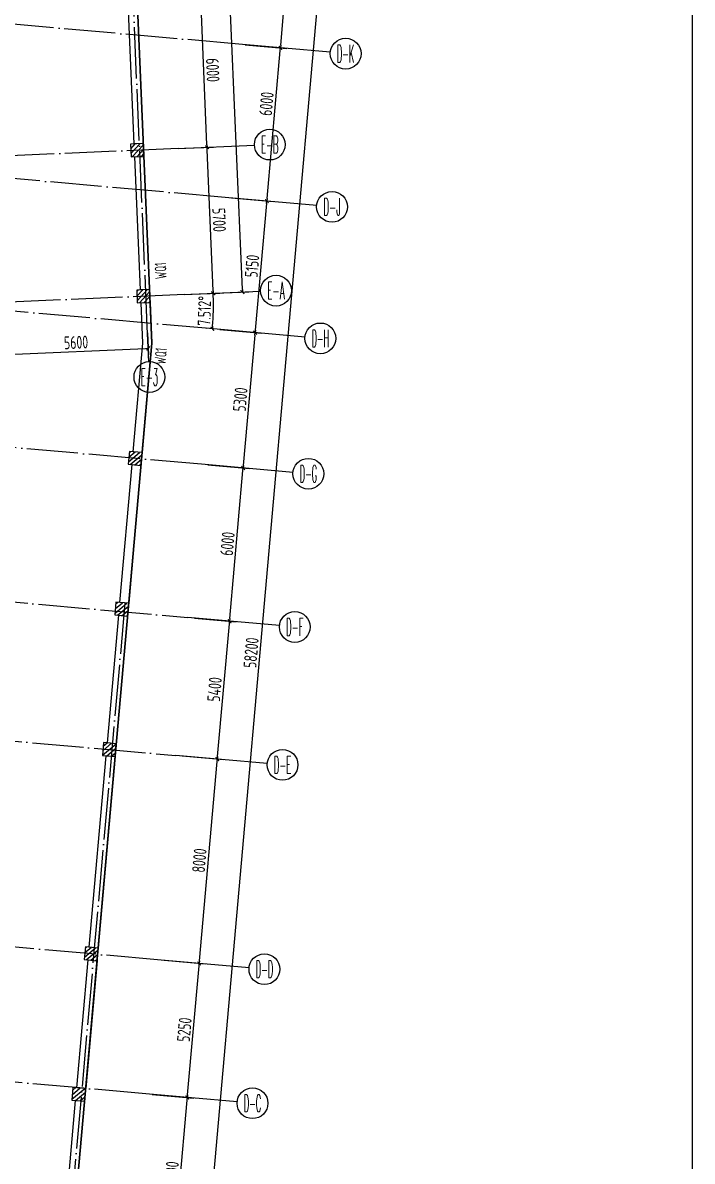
# Model space of a CAD drawing. Header units: millimetres. Extents: x 156735 to 386235, y 467499 to 703525.
# Drawn here: x 360133 to 386235, y 490082 to 534486 of the extents above; entities that cross this region are included whole.
import ezdxf
from ezdxf.enums import TextEntityAlignment as Align

# ---------------------------------------------------------------- set-up
doc = ezdxf.new("R2010")
doc.units = ezdxf.units.MM
doc.header["$LTSCALE"] = 100
doc.header["$PDMODE"] = 35
doc.header["$PDSIZE"] = 200
doc.linetypes.add('DOTE', pattern=[2.42, 2, -0.2, 0.02, -0.2])
for name, color, linetype in [('B-TEXT', 7, 'Continuous'), ('COLU', 7, 'Continuous'), ('h斜线-柱', 7, 'Continuous'), ('Q-AXIS', 3, 'Continuous'), ('Q-dote', 253, 'DOTE'), ('Q-TEXT', 2, 'Continuous'), ('WALL', 3, 'Continuous')]:
    doc.layers.add(name, color=color, linetype=linetype)
doc.styles.add('_TCH_AXIS', font='COMPLEX', dxfattribs={"bigfont": 'GBCBIG'})
doc.styles.add('COMPLEX', font='tssdeng.shx', dxfattribs={"width": 0.7, "bigfont": 'tssdchn.shx'})
doc.styles.add('TSSD_Dimension', font='Tssdeng.shx', dxfattribs={"width": 0.7, "bigfont": 'hztxt.shx'})
doc.styles.add('TSSD_REIN', font='Tssdeng.shx', dxfattribs={"width": 0.7, "bigfont": 'hztxt.shx'})
doc.dimstyles.new('TSSD_100_100', dxfattribs={"dimtxt": 300, "dimasz": 100, "dimexe": 100, "dimexo": 250, "dimgap": 100, "dimtad": 1, "dimdec": 0, "dimzin": 0, "dimdsep": 46, "dimtxsty": 'TSSD_Dimension', "dimblk": 'ARCHTICK', "dimcen": 0, "dimdle": 100, "dimclrt": 7, "dimadec": 0, "dimazin": 0, "dimtfac": 1, "dimtdec": 0, "dimtix": 1, "dimtmove": 2, "dimatfit": 3, "dimfxl": 1, "dimtolj": 1, "dimtzin": 0, "dimarcsym": 0})
doc.dimstyles.new('TSSD_100_100$0', dxfattribs={"dimtxt": 300, "dimasz": 100, "dimexe": 250, "dimexo": 250, "dimgap": 100, "dimtad": 1, "dimdec": 0, "dimzin": 0, "dimdsep": 46, "dimtxsty": 'TSSD_Dimension', "dimblk": '_tsdbk', "dimblk1": '_tsdbk', "dimblk2": '_tsdbk', "dimsah": 1, "dimcen": 0, "dimclrt": 7, "dimadec": 0, "dimazin": 0, "dimtfac": 1, "dimtdec": 0, "dimtix": 1, "dimtmove": 2, "dimatfit": 3, "dimldrblk": '_tsdbk', "dimfxl": 1, "dimtolj": 1, "dimtzin": 0, "dimarcsym": 0})
pattern_1 = [(47.443985, (-467527.32, -323147.44), (-93.550296, 85.891456), [])]
pattern_2 = [(39.931646, (-467527.32, -323147.44), (-81.517904, 97.384965), [])]

# ---------------------------------------------------------------- blocks, each defined once
blk = doc.blocks.new('_tsdbk')
blk.add_line((-1, 0), (0, 0))
at = {"const_width": 0.5}
blk.add_lwpolyline([(-0.7, -0.7), (0.7, 0.7)], dxfattribs=at)
blk = doc.blocks.new('*D113')
at = {"layer": 'Defpoints', "color": 0}
for p in [(195618, 492739), (361118, 478060), (360853, 475069)]:
    blk.add_point(p, dxfattribs=at)
at = {"layer": 'Q-AXIS', "color": 0, "lineweight": -2}
for p, q in [((195596, 492490), (195330, 489498)), ((195452, 489738), (360753, 475078)), ((361096, 477811), (360831, 474820))]:
    blk.add_line(p, q, dxfattribs=at)
at = {"layer": 'Q-AXIS', "color": 0, "lineweight": -2, "xscale": 100, "yscale": 100, "zscale": 100}
for p, rotation in [((195352, 489747), 174.9316457824843), ((360853, 475069), 354.9316457824842)]:
    blk.add_blockref('_tsdbk', p, dxfattribs=dict(at, rotation=rotation))
at = {"layer": 'Q-AXIS', "color": 7, "insert": (278133, 482757), "char_height": 500, "attachment_point": 5, "rotation": 354.9316, "style": 'TSSD_Dimension'}
blk.add_mtext('\\A1;166150', dxfattribs=at)
blk = doc.blocks.new('*D346')
at = {"layer": 'Defpoints', "color": 0}
for p in [(364263, 627889), (362000, 627792), (366434, 523887)]:
    blk.add_point(p, dxfattribs=at)
at = {"layer": 'Q-AXIS', "color": 0, "lineweight": -2}
for p, q in [((362249, 627803), (364513, 627899)), ((368694, 524083), (364267, 627789)), ((366684, 523897), (368948, 523994))]:
    blk.add_line(p, q, dxfattribs=at)
at = {"layer": 'Q-AXIS', "color": 0, "lineweight": -2, "xscale": 100, "yscale": 100, "zscale": 100}
for p, rotation in [((364263, 627889), 92.44398534455868), ((368698, 523983), 272.4439853445587)]:
    blk.add_blockref('_tsdbk', p, dxfattribs=dict(at, rotation=rotation))
at = {"layer": 'Q-AXIS', "color": 7, "insert": (366099, 576677), "char_height": 500, "attachment_point": 5, "rotation": 272.444, "style": 'TSSD_Dimension'}
blk.add_mtext('\\A1;104000', dxfattribs=at)
blk = doc.blocks.new('*D442')
at = {"layer": 'Defpoints', "color": 0}
for p in [(367105, 517266), (368728, 517122), (366575, 511290)]:
    blk.add_point(p, dxfattribs=at)
at = {"layer": 'Q-AXIS', "color": 0, "lineweight": -2}
for p, q in [((367354, 517244), (368977, 517100)), ((368207, 511245), (368719, 517023)), ((366824, 511268), (368447, 511124))]:
    blk.add_line(p, q, dxfattribs=at)
at = {"layer": 'Q-AXIS', "color": 0, "lineweight": -2, "xscale": 100, "yscale": 100, "zscale": 100}
for p, rotation in [((368728, 517122), 84.93164578912828), ((368198, 511146), 264.9316457891283)]:
    blk.add_blockref('_tsdbk', p, dxfattribs=dict(at, rotation=rotation))
at = {"layer": 'Q-AXIS', "color": 7, "insert": (368114, 514165), "char_height": 500, "attachment_point": 5, "rotation": 84.9316, "style": 'TSSD_Dimension'}
blk.add_mtext('\\A1;6000', dxfattribs=at)
blk = doc.blocks.new('*D443')
at = {"layer": 'Defpoints', "color": 0}
for p in [(369044, 539130), (371956, 538872), (363903, 481158)]:
    blk.add_point(p, dxfattribs=at)
at = {"layer": 'Q-AXIS', "color": 0, "lineweight": -2}
for p, q in [((369293, 539108), (372205, 538850)), ((366823, 480999), (371947, 538772)), ((364152, 481136), (367063, 480878))]:
    blk.add_line(p, q, dxfattribs=at)
at = {"layer": 'Q-AXIS', "color": 0, "lineweight": -2, "xscale": 100, "yscale": 100, "zscale": 100}
for p, rotation in [((371956, 538872), 84.93164578912828), ((366814, 480900), 264.9316457891283)]:
    blk.add_blockref('_tsdbk', p, dxfattribs=dict(at, rotation=rotation))
at = {"layer": 'Q-AXIS', "color": 7, "insert": (369036, 509917), "char_height": 500, "attachment_point": 5, "rotation": 84.9316, "style": 'TSSD_Dimension'}
blk.add_mtext('\\A1;58200', dxfattribs=at)
blk = doc.blocks.new('*D444')
at = {"layer": 'Defpoints', "color": 0}
for p in [(366575, 511290), (368198, 511146), (366098, 505911)]:
    blk.add_point(p, dxfattribs=at)
at = {"layer": 'Q-AXIS', "color": 0, "lineweight": -2}
for p, q in [((366824, 511268), (368447, 511124)), ((367730, 505866), (368189, 511046)), ((366347, 505889), (367970, 505745))]:
    blk.add_line(p, q, dxfattribs=at)
at = {"layer": 'Q-AXIS', "color": 0, "lineweight": -2, "xscale": 100, "yscale": 100, "zscale": 100}
for p, rotation in [((368198, 511146), 84.93164578912828), ((367721, 505767), 264.9316457891283)]:
    blk.add_blockref('_tsdbk', p, dxfattribs=dict(at, rotation=rotation))
at = {"layer": 'Q-AXIS', "color": 7, "insert": (367611, 508487), "char_height": 500, "attachment_point": 5, "rotation": 84.9316, "style": 'TSSD_Dimension'}
blk.add_mtext('\\A1;5400', dxfattribs=at)
blk = doc.blocks.new('*D445')
at = {"layer": 'Defpoints', "color": 0}
for p in [(366098, 505911), (367721, 505767), (365391, 497942)]:
    blk.add_point(p, dxfattribs=at)
at = {"layer": 'Q-AXIS', "color": 0, "lineweight": -2}
for p, q in [((366347, 505889), (367970, 505745)), ((367023, 497898), (367712, 505667)), ((365640, 497920), (367263, 497776))]:
    blk.add_line(p, q, dxfattribs=at)
at = {"layer": 'Q-AXIS', "color": 0, "lineweight": -2, "xscale": 100, "yscale": 100, "zscale": 100}
for p, rotation in [((367721, 505767), 84.93164578912828), ((367014, 497798), 264.9316457891283)]:
    blk.add_blockref('_tsdbk', p, dxfattribs=dict(at, rotation=rotation))
at = {"layer": 'Q-AXIS', "color": 7, "insert": (367019, 501813), "char_height": 500, "attachment_point": 5, "rotation": 84.9316, "style": 'TSSD_Dimension'}
blk.add_mtext('\\A1;8000', dxfattribs=at)
blk = doc.blocks.new('*D453')
at = {"layer": 'Defpoints', "color": 0}
for p in [(365391, 497942), (367014, 497798), (364927, 492713)]:
    blk.add_point(p, dxfattribs=at)
at = {"layer": 'Q-AXIS', "color": 0, "lineweight": -2}
for p, q in [((365640, 497920), (367263, 497776)), ((366559, 492668), (367005, 497698)), ((365176, 492690), (366799, 492546))]:
    blk.add_line(p, q, dxfattribs=at)
at = {"layer": 'Q-AXIS', "color": 0, "lineweight": -2, "xscale": 100, "yscale": 100, "zscale": 100}
for p, rotation in [((367014, 497798), 84.93164578912828), ((366550, 492569), 264.9316457891283)]:
    blk.add_blockref('_tsdbk', p, dxfattribs=dict(at, rotation=rotation))
at = {"layer": 'Q-AXIS', "color": 7, "insert": (366434, 495214), "char_height": 500, "attachment_point": 5, "rotation": 84.9316, "style": 'TSSD_Dimension'}
blk.add_mtext('\\A1;5250', dxfattribs=at)
blk = doc.blocks.new('*D454')
at = {"layer": 'Defpoints', "color": 0}
for p in [(364927, 492713), (366550, 492569), (364397, 486736)]:
    blk.add_point(p, dxfattribs=at)
at = {"layer": 'Q-AXIS', "color": 0, "lineweight": -2}
for p, q in [((365176, 492690), (366799, 492546)), ((366029, 486692), (366542, 492469)), ((364646, 486714), (366269, 486570))]:
    blk.add_line(p, q, dxfattribs=at)
at = {"layer": 'Q-AXIS', "color": 0, "lineweight": -2, "xscale": 100, "yscale": 100, "zscale": 100}
for p, rotation in [((366550, 492569), 84.93164578912828), ((366020, 486592), 264.9316457891283)]:
    blk.add_blockref('_tsdbk', p, dxfattribs=dict(at, rotation=rotation))
at = {"layer": 'Q-AXIS', "color": 7, "insert": (365937, 489611), "char_height": 500, "attachment_point": 5, "rotation": 84.9316, "style": 'TSSD_Dimension'}
blk.add_mtext('\\A1;6000', dxfattribs=at)
blk = doc.blocks.new('_AXISO')
blk.add_circle((0, 0), 0.5)
at = {"layer": 'B-TEXT', "style": 'COMPLEX', "width": 1.450893}
blk.add_attdef('A', text='', height=0.56, dxfattribs=at).set_placement((0.249375, -0.28), (0.749375, -0.28), align=Align.FIT)
blk = doc.blocks.new('*D461')
at = {"layer": 'Defpoints', "color": 0}
for p in [(365935, 535576), (367063, 535624), (366191, 529582)]:
    blk.add_point(p, dxfattribs=at)
at = {"layer": 'Q-AXIS', "color": 0, "lineweight": -2}
for p, q in [((366185, 535587), (367313, 535635)), ((367315, 529730), (367068, 535524)), ((366441, 529592), (367569, 529640))]:
    blk.add_line(p, q, dxfattribs=at)
at = {"layer": 'Q-AXIS', "color": 0, "lineweight": -2, "xscale": 100, "yscale": 100, "zscale": 100}
for p, rotation in [((367063, 535624), 92.44398534455868), ((367319, 529630), 272.4439853445587)]:
    blk.add_blockref('_tsdbk', p, dxfattribs=dict(at, rotation=rotation))
at = {"layer": 'Q-AXIS', "color": 7, "insert": (367541, 532642), "char_height": 500, "attachment_point": 5, "rotation": 272.444, "style": 'TSSD_Dimension'}
blk.add_mtext('\\A1;6000', dxfattribs=at)
blk = doc.blocks.new('*D462')
at = {"layer": 'Defpoints', "color": 0}
for p in [(366191, 529582), (367319, 529630), (366434, 523887)]:
    blk.add_point(p, dxfattribs=at)
at = {"layer": 'Q-AXIS', "color": 0, "lineweight": -2}
for p, q in [((366441, 529592), (367569, 529640)), ((367558, 524035), (367324, 529530)), ((366684, 523897), (367812, 523946))]:
    blk.add_line(p, q, dxfattribs=at)
at = {"layer": 'Q-AXIS', "color": 0, "lineweight": -2, "xscale": 100, "yscale": 100, "zscale": 100}
for p, rotation in [((367319, 529630), 92.44398534455868), ((367562, 523935), 272.4439853445587)]:
    blk.add_blockref('_tsdbk', p, dxfattribs=dict(at, rotation=rotation))
at = {"layer": 'Q-AXIS', "color": 7, "insert": (367790, 526797), "char_height": 500, "attachment_point": 5, "rotation": 272.444, "style": 'TSSD_Dimension'}
blk.add_mtext('\\A1;5700', dxfattribs=at)
blk = doc.blocks.new('*D463')
at = {"layer": 'Defpoints', "color": 0}
for p in [(369407, 524014), (366434, 523887), (367557, 523011), (367573, 522545), (371139, 522229)]:
    blk.add_point(p, dxfattribs=at)
at = {"layer": 'Q-AXIS', "color": 0, "lineweight": -2}
blk.add_line((367324, 522568), (367277, 522572), dxfattribs=at)
blk.add_arc((356993, 523484), 10574, 355.4735, 1.9021, dxfattribs=at)
at = {"layer": 'Q-AXIS', "color": 0, "lineweight": -2, "xscale": 100, "yscale": 100, "zscale": 100}
for p, rotation in [((367558, 523935), 92.17305872994619), ((367526, 522550), 265.2025724012325)]:
    blk.add_blockref('_tsdbk', p, dxfattribs=dict(at, rotation=rotation))
at = {"layer": 'Q-AXIS', "color": 7, "insert": (367215, 523250), "char_height": 500, "attachment_point": 5, "rotation": 88.6878, "style": 'TSSD_Dimension'}
blk.add_mtext('\\A1;7.512°', dxfattribs=at)
blk = doc.blocks.new('*D464')
at = {"layer": 'Defpoints', "color": 0}
for p in [(367573, 522545), (369196, 522401), (367105, 517266)]:
    blk.add_point(p, dxfattribs=at)
at = {"layer": 'Q-AXIS', "color": 0, "lineweight": -2}
for p, q in [((367822, 522523), (369445, 522379)), ((368737, 517222), (369188, 522302)), ((367354, 517244), (368977, 517100))]:
    blk.add_line(p, q, dxfattribs=at)
at = {"layer": 'Q-AXIS', "color": 0, "lineweight": -2, "xscale": 100, "yscale": 100, "zscale": 100}
for p, rotation in [((369196, 522401), 84.93164578912828), ((368728, 517122), 264.9316457891283)]:
    blk.add_blockref('_tsdbk', p, dxfattribs=dict(at, rotation=rotation))
at = {"layer": 'Q-AXIS', "color": 7, "insert": (368614, 519793), "char_height": 500, "attachment_point": 5, "rotation": 84.9316, "style": 'TSSD_Dimension'}
blk.add_mtext('\\A1;5300', dxfattribs=at)
blk = doc.blocks.new('*D473')
at = {"layer": 'Defpoints', "color": 0}
for p in [(364986, 522641), (359391, 522402), (365023, 521789)]:
    blk.add_point(p, dxfattribs=at)
at = {"layer": 'Q-AXIS', "color": 0, "lineweight": -2}
for p, q in [((364997, 522391), (365033, 521539)), ((359402, 522152), (359438, 521300)), ((359528, 521554), (364923, 521784))]:
    blk.add_line(p, q, dxfattribs=at)
at = {"layer": 'Q-AXIS', "color": 0, "lineweight": -2, "xscale": 100, "yscale": 100, "zscale": 100}
for p, rotation in [((365023, 521789), 2.443985347819564), ((359428, 521550), 182.4439853478196)]:
    blk.add_blockref('_tsdbk', p, dxfattribs=dict(at, rotation=rotation))
at = {"layer": 'Q-AXIS', "color": 7, "insert": (362210, 522019), "char_height": 500, "attachment_point": 5, "rotation": 2.444, "style": 'TSSD_Dimension'}
blk.add_mtext('\\A1;5600', dxfattribs=at)
blk = doc.blocks.new('*D492')
at = {"layer": 'Defpoints', "color": 0}
for p in [(368558, 533652), (370181, 533508), (368028, 527675)]:
    blk.add_point(p, dxfattribs=at)
at = {"layer": 'Q-AXIS', "color": 0, "lineweight": -2}
for p, q in [((368807, 533630), (370430, 533486)), ((369660, 527631), (370173, 533408)), ((368277, 527653), (369900, 527509))]:
    blk.add_line(p, q, dxfattribs=at)
at = {"layer": 'Q-AXIS', "color": 0, "lineweight": -2, "xscale": 100, "yscale": 100, "zscale": 100}
for p, rotation in [((370181, 533508), 84.93164578912828), ((369651, 527531), 264.9316457891283)]:
    blk.add_blockref('_tsdbk', p, dxfattribs=dict(at, rotation=rotation))
at = {"layer": 'Q-AXIS', "color": 7, "insert": (369635, 531325), "char_height": 500, "attachment_point": 5, "rotation": 84.9316, "style": 'TSSD_Dimension'}
blk.add_mtext('\\A1;6000', dxfattribs=at)
blk = doc.blocks.new('*D493')
at = {"layer": 'Defpoints', "color": 0}
for p in [(368028, 527675), (369651, 527531), (367573, 522545)]:
    blk.add_point(p, dxfattribs=at)
at = {"layer": 'Q-AXIS', "color": 0, "lineweight": -2}
for p, q in [((368277, 527653), (369900, 527509)), ((369205, 522501), (369643, 527432)), ((367822, 522523), (369445, 522379))]:
    blk.add_line(p, q, dxfattribs=at)
at = {"layer": 'Q-AXIS', "color": 0, "lineweight": -2, "xscale": 100, "yscale": 100, "zscale": 100}
for p, rotation in [((369651, 527531), 84.93164578912828), ((369196, 522401), 264.9316457891283)]:
    blk.add_blockref('_tsdbk', p, dxfattribs=dict(at, rotation=rotation))
at = {"layer": 'Q-AXIS', "color": 7, "insert": (369075, 524997), "char_height": 500, "attachment_point": 5, "rotation": 84.9316, "style": 'TSSD_Dimension'}
blk.add_mtext('\\A1;5150', dxfattribs=at)
blk = doc.blocks.new('*D494')
at = {"layer": 'Defpoints', "color": 0}
for p in [(369044, 539130), (370667, 538986), (368558, 533652)]:
    blk.add_point(p, dxfattribs=at)
at = {"layer": 'Q-AXIS', "color": 0, "lineweight": -2}
for p, q in [((369293, 539108), (370916, 538964)), ((370190, 533607), (370658, 538887)), ((368807, 533630), (370430, 533486))]:
    blk.add_line(p, q, dxfattribs=at)
at = {"layer": 'Q-AXIS', "color": 0, "lineweight": -2, "xscale": 100, "yscale": 100, "zscale": 100}
for p, rotation in [((370667, 538986), 84.93164578912828), ((370181, 533508), 264.9316457891283)]:
    blk.add_blockref('_tsdbk', p, dxfattribs=dict(at, rotation=rotation))
at = {"layer": 'Q-AXIS', "color": 7, "insert": (370128, 536933), "char_height": 500, "attachment_point": 5, "rotation": 84.9316, "style": 'TSSD_Dimension'}
blk.add_mtext('\\A1;5500', dxfattribs=at)

msp = doc.modelspace()

# ---------------------------------------------------------------- hatches: boundary and pattern name
at = {"layer": 'h斜线-柱'}
h = msp.add_hatch(dxfattribs=at)
h.set_pattern_fill('ANSI31', color=256, scale=40, angle=2.44399, style=0)
h.set_pattern_definition(pattern_1)
h.paths.add_polyline_path([(364353.7, 529252.9), (364853.2, 529274.2), (364831.9, 529773.7), (364332.3, 529752.4)])
h = msp.add_hatch(dxfattribs=at)
h.set_pattern_fill('ANSI31', color=256, scale=40, angle=2.44399, style=0)
h.set_pattern_definition(pattern_1)
h.paths.add_polyline_path([(364596.7, 523558.1), (365096.3, 523579.4), (365075, 524078.9), (364575.4, 524057.6)])
h = msp.add_hatch(dxfattribs=at)
h.set_pattern_fill('ANSI31', color=256, scale=40, angle=-5.06835, style=0)
h.set_pattern_definition(pattern_2)
h.paths.add_polyline_path([(364244.1, 517268.9), (364742.2, 517224.7), (364786.4, 517722.8), (364288.3, 517766.9)])
h = msp.add_hatch(dxfattribs=at)
h.set_pattern_fill('ANSI31', color=256, scale=40, angle=-5.06835, style=0)
h.set_pattern_definition(pattern_2)
h.paths.add_polyline_path([(363722.9, 511392), (364221, 511347.8), (364265.1, 511845.8), (363767.1, 511890)])
h = msp.add_hatch(dxfattribs=at)
h.set_pattern_fill('ANSI31', color=256, scale=40, angle=-5.06835, style=0)
h.set_pattern_definition(pattern_2)
h.paths.add_polyline_path([(363237, 505913.5), (363735.1, 505869.3), (363779.2, 506367.4), (363281.2, 506411.5)])
h = msp.add_hatch(dxfattribs=at)
h.set_pattern_fill('ANSI31', color=256, scale=40, angle=-5.06835, style=0)
h.set_pattern_definition(pattern_2)
h.paths.add_polyline_path([(362530.3, 497944.8), (363028.3, 497900.6), (363072.5, 498398.6), (362574.4, 498442.8)])
h = msp.add_hatch(dxfattribs=at)
h.set_pattern_fill('ANSI31', color=256, scale=40, angle=-5.06835, style=0)
h.set_pattern_definition(pattern_2)
h.paths.add_polyline_path([(362044.4, 492466.3), (362542.4, 492422.1), (362586.6, 492920.1), (362088.5, 492964.3)])

# ---------------------------------------------------------------- linework, layer by layer
at = {"color": 1, "lineweight": 30}
msp.add_lwpolyline([(362535.6, 583574.8), (365164.3, 521984.6), (362034.4, 486694.6), (356406.5, 487193.7), (355920.6, 481715.2), (293316.4, 487267.7)], dxfattribs=at)
at = {"layer": 'COLU'}
for points in [[(364353.7, 529252.9), (364853.2, 529274.2), (364831.9, 529773.7), (364332.3, 529752.4)], [(364596.7, 523558.1), (365096.3, 523579.4), (365075, 524078.9), (364575.4, 524057.6)], [(364244.1, 517268.9), (364742.2, 517224.7), (364786.4, 517722.8), (364288.3, 517766.9)], [(363722.9, 511392), (364221, 511347.8), (364265.1, 511845.8), (363767.1, 511890)], [(363237, 505913.5), (363735.1, 505869.3), (363779.2, 506367.4), (363281.2, 506411.5)], [(362530.3, 497944.8), (363028.3, 497900.6), (363072.5, 498398.6), (362574.4, 498442.8)], [(362044.4, 492466.3), (362542.4, 492422.1), (362586.6, 492920.1), (362088.5, 492964.3)]]:
    msp.add_lwpolyline(points, close=True, dxfattribs=at)
at = {"layer": 'Q-AXIS'}
for p, q in [((372123.7, 533335.6), (368558.3, 533651.8)), ((366191.3, 529581.5), (369164, 529708.4)), ((371593.7, 527359.1), (368028.3, 527675.3)), ((366434.4, 523886.7), (369407.1, 524013.6)), ((365044.8, 521268.1), (364986.2, 522641)), ((371138.7, 522229.2), (367573.3, 522545.4)), ((370670.5, 516949.9), (367105.1, 517266.1)), ((370140.4, 510973.4), (366575, 511289.6)), ((369663.4, 505594.5), (366098, 505910.7)), ((368956.6, 497625.8), (365391.2, 497942)), ((368492.8, 492396.3), (364927.4, 492712.5))]:
    msp.add_line(p, q, dxfattribs=at)
msp.add_lwpolyline([(156734.8, 703525.4), (386234.8, 703525.4), (386234.8, 467498.7), (156734.8, 467498.7)], close=True, dxfattribs=at)
at = {"layer": 'Q-dote', "ltscale": 10}
for p, q in [((364986.2, 522641), (360190.8, 634994.7)), ((368558.3, 533651.8), (297985.4, 539911)), ((368028.3, 527675.3), (297455.3, 533934.5)), ((367573.3, 522545.4), (289828.5, 529440.7)), ((366191.3, 529581.5), (359097.8, 529278.8)), ((367105.1, 517266.1), (289360.3, 524161.4)), ((366434.4, 523886.7), (359340.8, 523584)), ((288431.8, 518220.2), (366575, 511289.6)), ((271320, 514316.7), (366098, 505910.7)), ((365391.2, 497942), (197400.6, 512841.2)), ((364115.7, 511859.1), (361118.1, 478060.3)), ((364927.4, 492712.5), (205005.1, 506896.2))]:
    msp.add_line(p, q, dxfattribs=at)
at = {"layer": 'WALL'}
for points in [[(364247.7, 535253.8), (364597.4, 535268.7), (364831.9, 529773.7), (364482.2, 529758.8)], [(364503.5, 529259.3), (364853.2, 529274.2), (365075, 524078.9), (364725.3, 524064)], [(365096.3, 523579.4), (365164.3, 521984.6), (364786.4, 517722.8), (364437.7, 517753.7), (364813.7, 521992.7), (364746.6, 523564.5)], [(364393.6, 517255.7), (364742.2, 517224.7), (364265.1, 511845.8), (363916.5, 511876.8)], [(363872.3, 511378.7), (364221, 511347.8), (363779.2, 506367.4), (363430.6, 506398.3)], [(363386.4, 505900.2), (363735.1, 505869.3), (363072.5, 498398.6), (362723.8, 498429.6)], [(362679.7, 497931.5), (363028.3, 497900.6), (362586.6, 492920.1), (362238, 492951.1)], [(356555.9, 487180.5), (356586.9, 487529.1), (361716.7, 487074.1), (362193.8, 492453), (362542.4, 492422.1), (362034.4, 486694.6)]]:
    msp.add_lwpolyline(points, close=True, dxfattribs=at)

# ---------------------------------------------------------------- block references
at = {"layer": 'Q-AXIS'}
ref = msp.add_blockref('_AXISO', (372721.4, 533282.6), dxfattribs=dict(at, xscale=1199.999999999998, yscale=1200, zscale=1200, rotation=359.9996457873791))
ref.add_attrib('A', 'D-K', dxfattribs={"color": 7, "height": 678.82, "rotation": 359.99965, "style": '_TCH_AXIS', "width": 0.313433}).set_placement((372382, 532943.2), (373060.8, 532943.2), align=Align.FIT)
ref = msp.add_blockref('_AXISO', (369763.5, 529734), dxfattribs=dict(at, xscale=1199.999999999998, yscale=1200, zscale=1200, rotation=359.9996457873791))
ref.add_attrib('A', 'E-B', dxfattribs={"color": 7, "height": 678.82, "rotation": 359.99965, "style": '_TCH_AXIS', "width": 0.328125}).set_placement((369424.1, 529394.6), (370102.9, 529394.6), align=Align.FIT)
ref = msp.add_blockref('_AXISO', (372191.3, 527306.1), dxfattribs=dict(at, xscale=1199.999999999998, yscale=1200, zscale=1200, rotation=359.9996457873791))
ref.add_attrib('A', 'D-J', dxfattribs={"color": 7, "height": 678.82, "rotation": 359.99965, "style": '_TCH_AXIS', "width": 0.355932}).set_placement((371851.9, 526966.7), (372530.7, 526966.6), align=Align.FIT)
ref = msp.add_blockref('_AXISO', (370006.6, 524039.2), dxfattribs=dict(at, xscale=1199.999999999998, yscale=1200, zscale=1200, rotation=359.9996457873791))
ref.add_attrib('A', 'E-A', dxfattribs={"color": 7, "height": 678.82, "rotation": 359.99965, "style": '_TCH_AXIS', "width": 0.323077}).set_placement((369667.1, 523699.8), (370346, 523699.8), align=Align.FIT)
ref = msp.add_blockref('_AXISO', (371736.4, 522176.2), dxfattribs=dict(at, xscale=1199.999999999998, yscale=1200, zscale=1200, rotation=359.9996457873791))
ref.add_attrib('A', 'D-H', dxfattribs={"color": 7, "height": 678.82, "rotation": 359.99965, "style": '_TCH_AXIS', "width": 0.308824}).set_placement((371397, 521836.8), (372075.8, 521836.8), align=Align.FIT)
ref = msp.add_blockref('_AXISO', (365070.4, 520668.6), dxfattribs=dict(at, xscale=1199.999999999998, yscale=1200, zscale=1200, rotation=359.9996457873791))
ref.add_attrib('A', 'E-3', dxfattribs={"color": 7, "height": 678.82, "rotation": 359.99965, "style": '_TCH_AXIS', "width": 0.344262}).set_placement((364731, 520329.2), (365409.8, 520329.2), align=Align.FIT)
ref = msp.add_blockref('_AXISO', (371268.1, 516896.9), dxfattribs=dict(at, xscale=1199.999999999998, yscale=1200, zscale=1200, rotation=359.9996457873791))
ref.add_attrib('A', 'D-G', dxfattribs={"color": 7, "height": 678.82, "rotation": 359.99965, "style": '_TCH_AXIS', "width": 0.318182}).set_placement((370928.7, 516557.5), (371607.6, 516557.5), align=Align.FIT)
ref = msp.add_blockref('_AXISO', (370738.1, 510920.4), dxfattribs=dict(at, xscale=1199.999999999998, yscale=1200, zscale=1200, rotation=359.9996457873791))
ref.add_attrib('A', 'D-F', dxfattribs={"color": 7, "height": 678.82, "rotation": 359.99965, "style": '_TCH_AXIS', "width": 0.328125}).set_placement((370398.7, 510581), (371077.5, 510581), align=Align.FIT)
ref = msp.add_blockref('_AXISO', (370261, 505541.5), dxfattribs=dict(at, xscale=1199.999999999998, yscale=1200, zscale=1200, rotation=359.9996457873791))
ref.add_attrib('A', 'D-E', dxfattribs={"color": 7, "height": 678.82, "rotation": 359.99965, "style": '_TCH_AXIS', "width": 0.328125}).set_placement((369921.6, 505202.1), (370600.4, 505202.1), align=Align.FIT)
ref = msp.add_blockref('_AXISO', (369554.3, 497572.8), dxfattribs=dict(at, xscale=1199.999999999998, yscale=1200, zscale=1200, rotation=359.9996457873791))
ref.add_attrib('A', 'D-D', dxfattribs={"color": 7, "height": 678.82, "rotation": 359.99965, "style": '_TCH_AXIS', "width": 0.323077}).set_placement((369214.9, 497233.4), (369893.7, 497233.4), align=Align.FIT)
ref = msp.add_blockref('_AXISO', (369090.5, 492343.3), dxfattribs=dict(at, xscale=1199.999999999998, yscale=1200, zscale=1200, rotation=359.9996457873791))
ref.add_attrib('A', 'D-C', dxfattribs={"color": 7, "height": 678.82, "rotation": 359.99965, "style": '_TCH_AXIS', "width": 0.333333}).set_placement((368751, 492003.9), (369429.9, 492003.9), align=Align.FIT)

# ---------------------------------------------------------------- texts
at = {"layer": 'Q-TEXT', "style": 'TSSD_REIN', "width": 0.6}
for rotation, p in [(92.44399, (365746.4, 524501.2)), (84.93165, (365703, 521145))]:
    msp.add_text('WQ1', height=450, rotation=rotation, dxfattribs=at).set_placement(p)

# ---------------------------------------------------------------- dimensions: what is measured, and where the dimension line sits
at = {"layer": 'Q-AXIS'}
for base, p1, p2, angle, picture, middle in [((364263.1, 627888.7), (366434.4, 523886.7), (361999.6, 627792.1), 92.44399, '*D346', (366098.6, 576676.7)), ((370667.3, 538986.4), (368558.3, 533651.8), (369044.2, 539130.3), 84.93165, '*D494', (370128.5, 536933.4)), ((370181.4, 533507.9), (368028.3, 527675.3), (368558.3, 533651.8), 84.93165, '*D492', (369635.3, 531325.1))]:
    dim = msp.add_linear_dim(base=base, p1=p1, p2=p2, angle=angle, dimstyle='TSSD_100_100$0', override={"dimtxt": 500}, dxfattribs=at)
    dim.commit()
    dim.dimension.update_dxf_attribs({"geometry": picture, "text_midpoint": middle, "dimtype": 160})
for base, p1, p2, angle, picture, middle in [((371955.9, 538872.1), (363902.6, 481157.9), (369044.2, 539130.3), 84.93165, '*D443', (369036.5, 509916.8)), ((367063.4, 535624.2), (366191.3, 529581.5), (365935.5, 535576.1), 92.44399, '*D461', (367541, 532641.9)), ((367319.2, 529629.7), (366434.4, 523886.7), (366191.3, 529581.5), 92.44399, '*D462', (367790.5, 526797.2)), ((369651.4, 527531.3), (367573.3, 522545.4), (368028.3, 527675.3), 84.93165, '*D493', (369075.2, 524997.3)), ((365022.6, 521788.6), (359391.3, 522402.2), (364986.2, 522641), 2.44399, '*D473', (362210.2, 522018.9)), ((369196.4, 522401.5), (367105.1, 517266.1), (367573.3, 522545.4), 84.93165, '*D464', (368613.6, 519792.8)), ((368728.2, 517122.2), (366575, 511289.6), (367105.1, 517266.1), 84.93165, '*D442', (368114.5, 514164.8)), ((368198.1, 511145.7), (366098, 505910.7), (366575, 511289.6), 84.93165, '*D444', (367610.9, 508487.1)), ((367721, 505766.8), (365391.2, 497942), (366098, 505910.7), 84.93165, '*D445', (367019, 501813.3)), ((367014.3, 497798), (364927.4, 492712.5), (365391.2, 497942), 84.93165, '*D453', (366433.7, 495214.2)), ((360852.8, 475068.9), (195617.7, 492738.7), (361118.1, 478060.3), 354.93165, '*D113', (278133.5, 482756.7)), ((366550.5, 492568.6), (364397.3, 486736), (364927.4, 492712.5), 84.93165, '*D454', (365936.8, 489611.2))]:
    dim = msp.add_linear_dim(base=base, p1=p1, p2=p2, angle=angle, dimstyle='TSSD_100_100$0', override={"dimtxt": 500}, dxfattribs=at)
    dim.commit()
    dim.dimension.update_dxf_attribs({"geometry": picture, "text_midpoint": middle})
dim = msp.add_angular_dim_2l(base=(367556.8, 523010.7), line1=((366434.4, 523886.7), (369407.1, 524013.6)), line2=((371138.7, 522229.2), (367573.3, 522545.4)), dimstyle='TSSD_100_100', override={"dimtxt": 500, "dimexe": 250, "dimblk": '_tsdbk', "dimblk1": '_tsdbk', "dimblk2": '_tsdbk', "dimsah": 1, "dimdle": 0, "dimadec": 3, "dimldrblk": '_tsdbk'}, dxfattribs=at)
dim.commit()
dim.dimension.update_dxf_attribs({"geometry": '*D463', "text_midpoint": (367214.7, 523249.6)})

doc.saveas('drawing.dxf')
